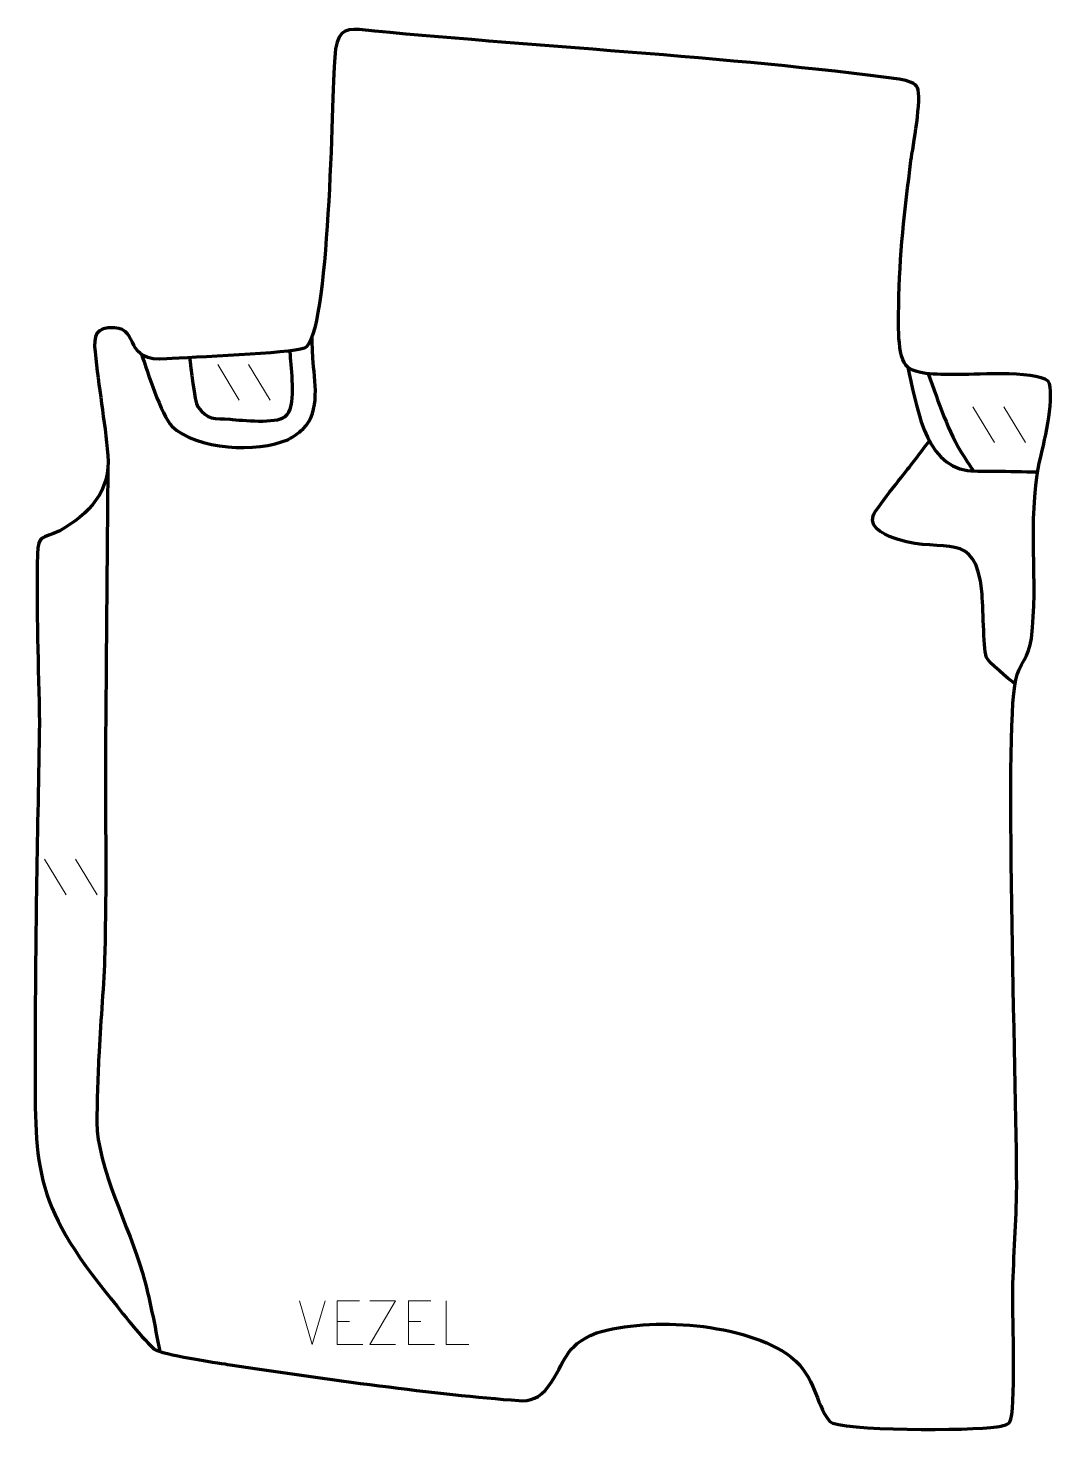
# Model space of a CAD drawing. Header units: millimetres. Extents: x -503 to 86, y 29 to 834.
import ezdxf

# ---------------------------------------------------------------- set-up
doc = ezdxf.new("R2010")
doc.units = ezdxf.units.MM
doc.header["$MEASUREMENT"] = 0
doc.layers.add('layer 2', color=7, linetype='Continuous')
doc.layers.add('layer 3', color=7, linetype='Continuous')

msp = doc.modelspace()

# ---------------------------------------------------------------- linework, layer by layer
at = {"layer": 'layer 2', "color": 142, "lineweight": 158}
for points, knots in [([(-437.6612, 646.361), (-434.2417, 636.9069), (-426.4656, 611.3905), (-420.14, 605.187), (-420.14, 605.187), (-406.0882, 591.4063), (-371.1331, 589.8418), (-353.7758, 597.3948), (-353.7758, 597.3948), (-350.2312, 599.1406), (-347.8679, 600.9078), (-344.949, 603.5352), (-344.949, 603.5352), (-334.6109, 613.9343), (-338.4564, 631.0585), (-339.3032, 644.2417), (-339.3032, 644.2417), (-339.497, 648.3092), (-339.6647, 652.3784), (-339.8522, 656.4464)], [0, 0, 0, 0, 0.16666667, 0.16666667, 0.16666667, 0.16666667, 0.33333333, 0.33333333, 0.33333333, 0.33333333, 0.5, 0.5, 0.5, 0.5, 0.66666667, 0.66666667, 0.66666667, 0.66666667, 1, 1, 1, 1]), ([(-410.0206, 644.5226), (-409.329, 639.451), (-407.3082, 619.4143), (-405.3392, 616.2627), (-405.3392, 616.2627), (-399.6821, 608.5341), (-395.9762, 609.7458), (-386.8077, 609.0833), (-386.8077, 609.0833), (-379.8188, 608.5564), (-360.6417, 606.4573), (-355.3392, 610.591), (-355.3392, 610.591), (-348.3259, 616.0584), (-351.7123, 635.6895), (-352.1207, 644.2651), (-352.1207, 644.2651), (-352.1862, 645.6404), (-352.2515, 647.0156), (-352.3179, 648.3909)], [0, 0, 0, 0, 0.16666667, 0.16666667, 0.16666667, 0.16666667, 0.33333333, 0.33333333, 0.33333333, 0.33333333, 0.5, 0.5, 0.5, 0.5, 0.66666667, 0.66666667, 0.66666667, 0.66666667, 1, 1, 1, 1]), ([(1.9103, 638.979), (6.5713, 619.2136), (11.0426, 582.851), (36.242, 579.7712), (36.242, 579.7712), (41.2414, 579.1601), (46.7418, 579.3743), (51.8044, 579.3499), (51.8044, 579.3499), (59.9828, 579.1939), (68.1616, 579.0098), (76.34, 578.8453)], [0, 0, 0, 0, 0.25, 0.25, 0.25, 0.25, 0.5, 0.5, 0.5, 0.5, 1, 1, 1, 1]), ([(13.5332, 635.2852), (19.9868, 618.2738), (24.4481, 602.8544), (34.3556, 587.3623), (34.3556, 587.3623), (36.0111, 584.7735), (37.713, 582.206), (39.3919, 579.6313)], [0, 0, 0, 0, 0.33333333, 0.33333333, 0.33333333, 0.33333333, 1, 1, 1, 1]), ([(63.4057, 457.3094), (60.1624, 460.0036), (47.8337, 469.5226), (46.9026, 472.7838), (46.9026, 472.7838), (45.282, 478.4605), (45.129, 502.2834), (44.4227, 510.2412), (44.4227, 510.2412), (40.6533, 546.4475), (23.0844, 531.7381), (-3.6259, 540.059), (-3.6259, 540.059), (-9.1027, 541.7651), (-20.5891, 546.1347), (-18.0025, 553.6787), (-18.0025, 553.6787), (-16.723, 557.4104), (-1.0128, 576.6912), (2.6253, 581.4384), (2.6253, 581.4384), (6.5391, 586.5452), (10.4375, 591.6618), (14.3183, 596.7937)], [0, 0, 0, 0, 0.14285714, 0.14285714, 0.14285714, 0.14285714, 0.28571429, 0.28571429, 0.28571429, 0.28571429, 0.42857143, 0.42857143, 0.42857143, 0.42857143, 0.57142857, 0.57142857, 0.57142857, 0.57142857, 0.71428571, 0.71428571, 0.71428571, 0.71428571, 1, 1, 1, 1]), ([(-456.9149, 580.6915), (-457.2504, 541.1229), (-457.5859, 501.5542), (-457.9215, 461.9856), (-457.9215, 461.9856), (-457.9937, 453.4708), (-458.0659, 444.9561), (-458.1381, 436.4413), (-458.1381, 436.4413), (-458.1933, 429.93), (-458.2485, 423.4187), (-458.3037, 416.9074), (-458.3037, 416.9074), (-458.388, 379.2706), (-457.6804, 340.8073), (-458.6899, 303.2734), (-458.6899, 303.2734), (-459.2021, 284.2275), (-461.0199, 265.1804), (-461.9925, 246.1423), (-461.9925, 246.1423), (-462.664, 232.6189), (-463.1279, 219.1601), (-463.1955, 205.6182), (-463.1955, 205.6182), (-463.249, 180.3484), (-444.3325, 144.6934), (-436.9932, 119.2123), (-436.9932, 119.2123), (-432.8271, 104.3961), (-430.0936, 89.1505), (-427.0756, 74.0672)], [0, 0, 0, 0, 0.11111111, 0.11111111, 0.11111111, 0.11111111, 0.22222222, 0.22222222, 0.22222222, 0.22222222, 0.33333333, 0.33333333, 0.33333333, 0.33333333, 0.44444444, 0.44444444, 0.44444444, 0.44444444, 0.55555556, 0.55555556, 0.55555556, 0.55555556, 0.66666667, 0.66666667, 0.66666667, 0.66666667, 0.77777778, 0.77777778, 0.77777778, 0.77777778, 1, 1, 1, 1])]:
    msp.add_open_spline(points, degree=3, knots=knots, dxfattribs=at)
at = {"layer": 'layer 3', "color": 242, "lineweight": 158}
msp.add_open_spline([(-496.1801, 434.8688), (-496.6378, 466.7961), (-498.1653, 499.8795), (-497.3026, 531.6733), (-497.3026, 531.6733), (-496.8729, 543.2528), (-494.8304, 540.0087), (-484.5469, 545.1588), (-484.5469, 545.1588), (-467.8161, 554.4408), (-455.1364, 568.1576), (-456.861, 588.4707), (-456.861, 588.4707), (-458.8197, 608.3537), (-462.2262, 627.9859), (-464.2793, 647.7541), (-464.2793, 647.7541), (-465.2574, 657.1716), (-464.0184, 662.1466), (-453.1718, 661.6137), (-453.1718, 661.6137), (-438.2059, 660.8784), (-448.3528, 641.6104), (-423.0493, 643.7483), (-423.0493, 643.7483), (-409.0583, 644.8428), (-352.9371, 646.7634), (-344.1754, 649.879), (-344.1754, 649.879), (-329.6337, 656.4786), (-328.4859, 793.5618), (-326.8039, 816.7765), (-326.8039, 816.7765), (-325.7543, 831.2619), (-321.8226, 833.6177), (-312.6678, 832.7118), (-312.6678, 832.7118), (-219.8092, 823.5236), (-97.6261, 817.0119), (-3.0474, 804.3163), (-3.0474, 804.3163), (2.3427, 803.5928), (6.4233, 801.5757), (7.5008, 799.362), (7.5008, 799.362), (10.1065, 794.009), (4.8487, 765.1211), (3.7512, 757.6309), (3.7512, 757.6309), (0.1981, 729.478), (-2.9715, 703.058), (-3.2521, 674.5742), (-3.2521, 674.5742), (-3.3431, 666.6676), (-4.5932, 643.9292), (1.9103, 638.979), (1.9103, 638.979), (8.7317, 633.7868), (23.9997, 635.0229), (32.6391, 634.7379), (32.6391, 634.7379), (40.3491, 634.9221), (80.9355, 637.1943), (83.2507, 629.6654), (83.2507, 629.6654), (85.7472, 619.3873), (80.1629, 594.648), (77.2247, 583.9101), (77.2247, 583.9101), (70.5733, 549.279), (76.9949, 516.8161), (72.8112, 483.2895), (72.8112, 483.2895), (71.5101, 472.8622), (65.8412, 468.3746), (63.8369, 459.5592), (63.8369, 459.5592), (56.9181, 429.1292), (64.9864, 213.4844), (64.3381, 164.3723), (64.3381, 164.3723), (64.0858, 145.2588), (62.2827, 125.3693), (62.1319, 105.7834), (62.1319, 105.7834), (62.0515, 95.3446), (63.9659, 39.207), (60.5347, 33.7635), (60.5347, 33.7635), (59.4403, 32.0272), (56.4517, 31.3982), (53.0126, 30.8124), (53.0126, 30.8124), (38.5658, 28.6462), (-37.7748, 28.5143), (-42.7936, 33.8876), (-42.7936, 33.8876), (-51.9735, 45.7788), (-50.1131, 58.341), (-64.8811, 70.8858), (-64.8811, 70.8858), (-91.5586, 90.7571), (-145.6729, 94.1705), (-176.708, 84.8339), (-176.708, 84.8339), (-195.991, 76.7919), (-193.6149, 68.5855), (-204.1635, 54.2326), (-204.1635, 54.2326), (-209.3874, 47.1248), (-214.8701, 45.4875), (-221.1028, 45.9379), (-221.1028, 45.9379), (-268.3116, 49.3496), (-332.2782, 58.2985), (-386.7923, 66.5069), (-386.7923, 66.5069), (-386.7923, 66.5069), (-388.2567, 66.7274), (-388.2567, 66.7274), (-388.2567, 66.7274), (-394.5718, 67.6807), (-425.857, 72.2517), (-430.3397, 75.5062), (-430.3397, 75.5062), (-439.387, 83.6811), (-450.258, 98.4693), (-458.3186, 108.3967), (-458.3186, 108.3967), (-502.6863, 163.8536), (-498.4449, 185.1164), (-498.5645, 252.9651), (-498.5645, 252.9651), (-498.6712, 313.5724), (-497.1736, 374.2649), (-496.1801, 434.8688)], degree=3, knots=[0, 0, 0, 0, 0.02857143, 0.02857143, 0.02857143, 0.02857143, 0.05714286, 0.05714286, 0.05714286, 0.05714286, 0.08571429, 0.08571429, 0.08571429, 0.08571429, 0.11428571, 0.11428571, 0.11428571, 0.11428571, 0.14285714, 0.14285714, 0.14285714, 0.14285714, 0.17142857, 0.17142857, 0.17142857, 0.17142857, 0.2, 0.2, 0.2, 0.2, 0.22857143, 0.22857143, 0.22857143, 0.22857143, 0.25714286, 0.25714286, 0.25714286, 0.25714286, 0.28571429, 0.28571429, 0.28571429, 0.28571429, 0.31428571, 0.31428571, 0.31428571, 0.31428571, 0.34285714, 0.34285714, 0.34285714, 0.34285714, 0.37142857, 0.37142857, 0.37142857, 0.37142857, 0.4, 0.4, 0.4, 0.4, 0.42857143, 0.42857143, 0.42857143, 0.42857143, 0.45714286, 0.45714286, 0.45714286, 0.45714286, 0.48571429, 0.48571429, 0.48571429, 0.48571429, 0.51428571, 0.51428571, 0.51428571, 0.51428571, 0.54285714, 0.54285714, 0.54285714, 0.54285714, 0.57142857, 0.57142857, 0.57142857, 0.57142857, 0.6, 0.6, 0.6, 0.6, 0.62857143, 0.62857143, 0.62857143, 0.62857143, 0.65714286, 0.65714286, 0.65714286, 0.65714286, 0.68571429, 0.68571429, 0.68571429, 0.68571429, 0.71428571, 0.71428571, 0.71428571, 0.71428571, 0.74285714, 0.74285714, 0.74285714, 0.74285714, 0.77142857, 0.77142857, 0.77142857, 0.77142857, 0.8, 0.8, 0.8, 0.8, 0.82857143, 0.82857143, 0.82857143, 0.82857143, 0.85714286, 0.85714286, 0.85714286, 0.85714286, 0.88571429, 0.88571429, 0.88571429, 0.88571429, 0.91428571, 0.91428571, 0.91428571, 0.91428571, 0.94285714, 0.94285714, 0.94285714, 0.94285714, 1, 1, 1, 1], dxfattribs=at)
at = {"layer": 'layer 3', "color": 250, "lineweight": 9}
for points in [[(-393.9062, 640.5789), (-393.9062, 640.5789), (-381.5419, 620.0346), (-381.5419, 620.0346)], [(-376.1763, 640.5789), (-376.1763, 640.5789), (-363.812, 620.0346), (-363.812, 620.0346)], [(39.266, 616.3144), (39.266, 616.3144), (51.6303, 595.7701), (51.6303, 595.7701)], [(56.9959, 616.3144), (56.9959, 616.3144), (69.3602, 595.7701), (69.3602, 595.7701)], [(-493.1698, 356.7114), (-493.1698, 356.7114), (-480.8055, 336.1671), (-480.8055, 336.1671)], [(-475.4399, 356.7114), (-475.4399, 356.7114), (-463.0756, 336.1671), (-463.0756, 336.1671)], [(-339.6394, 78.1498), (-339.6394, 78.1498), (-346.9612, 103.1034), (-346.9612, 103.1034)], [(-332.3175, 103.1034), (-332.3175, 103.1034), (-339.6393, 78.1498), (-339.6393, 78.1498)], [(-325.484, 91.2311), (-325.484, 91.2311), (-318.3159, 91.2311), (-318.3159, 91.2311)], [(-284.484, 91.2311), (-284.484, 91.2311), (-277.3159, 91.2311), (-277.3159, 91.2311)]]:
    msp.add_open_spline(points, degree=3, dxfattribs=at)
for points, knots in [([(-312.6101, 103.1108), (-312.6101, 103.1108), (-325.484, 103.1108), (-325.484, 103.1108), (-325.484, 103.1108), (-325.484, 103.1108), (-325.484, 78.1572), (-325.484, 78.1572), (-325.484, 78.1572), (-325.484, 78.1572), (-310.6182, 78.1572), (-310.6182, 78.1572)], [0, 0, 0, 0, 0.25, 0.25, 0.25, 0.25, 0.5, 0.5, 0.5, 0.5, 1, 1, 1, 1]), ([(-291.9729, 78.1498), (-291.9729, 78.1498), (-306.5919, 78.1498), (-306.5919, 78.1498), (-306.5919, 78.1498), (-306.5919, 78.1498), (-291.9486, 103.1072), (-291.9486, 103.1072), (-291.9486, 103.1072), (-291.9486, 103.1072), (-306.5919, 103.1072), (-306.5919, 103.1072)], [0, 0, 0, 0, 0.25, 0.25, 0.25, 0.25, 0.5, 0.5, 0.5, 0.5, 1, 1, 1, 1]), ([(-271.6101, 103.1108), (-271.6101, 103.1108), (-284.484, 103.1108), (-284.484, 103.1108), (-284.484, 103.1108), (-284.484, 103.1108), (-284.484, 78.1572), (-284.484, 78.1572), (-284.484, 78.1572), (-284.484, 78.1572), (-269.6182, 78.1572), (-269.6182, 78.1572)], [0, 0, 0, 0, 0.25, 0.25, 0.25, 0.25, 0.5, 0.5, 0.5, 0.5, 1, 1, 1, 1]), ([(-249.8693, 78.1497), (-249.8693, 78.1497), (-262.8184, 78.1497), (-262.8184, 78.1497), (-262.8184, 78.1497), (-262.8184, 78.1497), (-262.8184, 103.1033), (-262.8184, 103.1033)], [0, 0, 0, 0, 0.33333333, 0.33333333, 0.33333333, 0.33333333, 1, 1, 1, 1])]:
    msp.add_open_spline(points, degree=3, knots=knots, dxfattribs=at)

doc.saveas('drawing.dxf')
